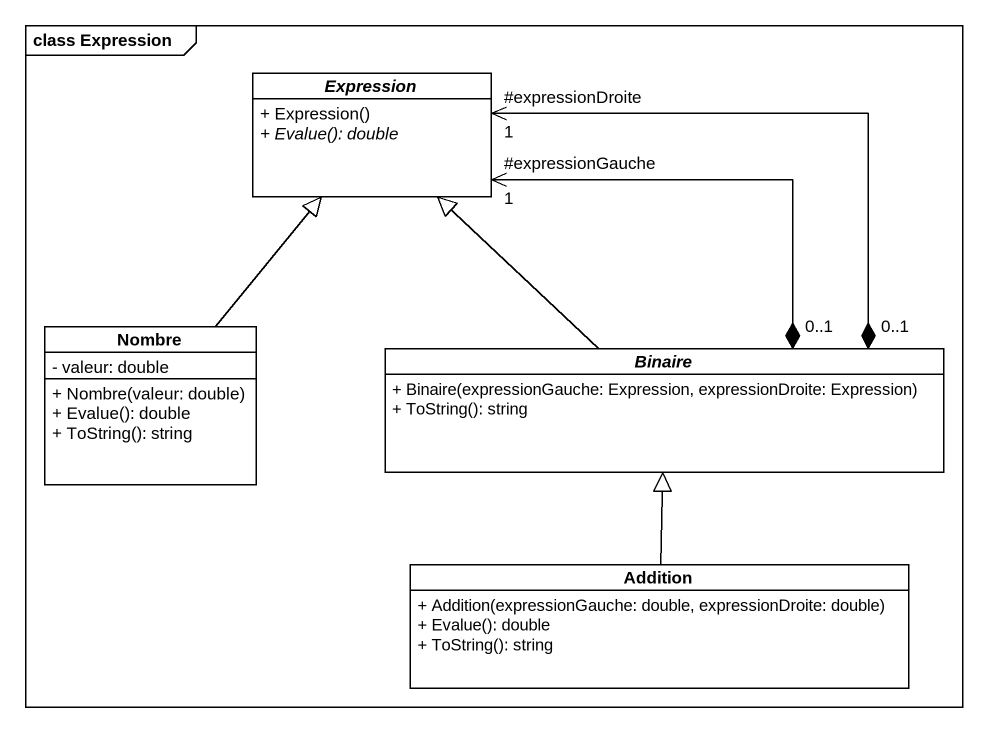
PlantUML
@startuml
mainframe class Expression
hide circle
hide empty members
skinparam classAttributeIconSize 0
abstract class Expression {
  + Expression()
  {abstract} + Evalue(): double
}
class Nombre {
  - valeur: double
  + Nombre(valeur: double)
  + Evalue(): double
  + ToString(): string
}
abstract class Binaire {
  + Binaire(expressionGauche: Expression, expressionDroite: Expression)
  + ToString(): string
}
class Addition {
  + Addition(expressionGauche: double, expressionDroite: double)
  + Evalue(): double
  + ToString(): string
}
Expression "#expressionGauche\n1" <--* "0..1" Binaire
Expression "#expressionDroite\n1" <--* "0..1" Binaire
Nombre -up-|> Expression
Binaire -up-|> Expression
Addition -up-|> Binaire
@enduml
